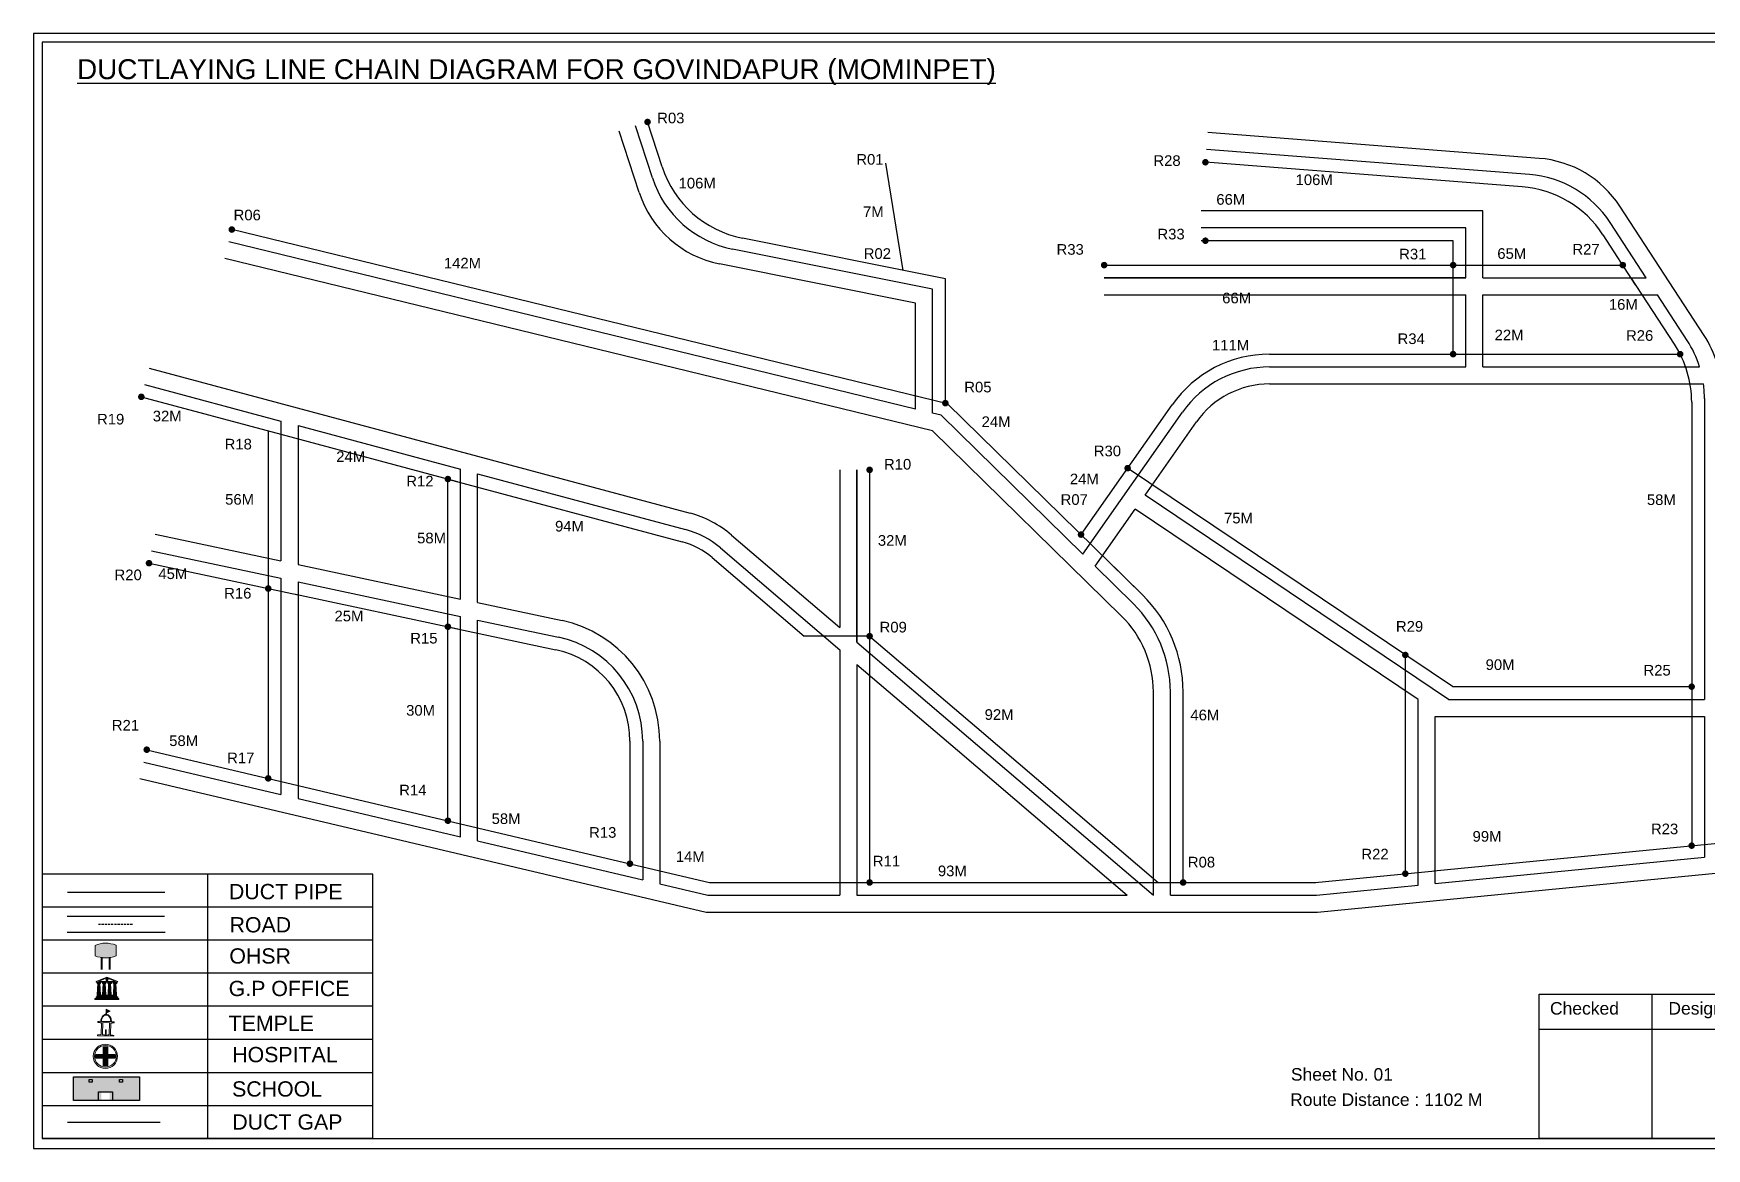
# Model space of a CAD drawing. Header units: inches. Extents: x 647 to 5432, y 46 to 1327.
# Drawn here: x 656 to 1443, y 803 to 1327 of the extents above; entities that cross this region are included whole.
import ezdxf

# ---------------------------------------------------------------- set-up
doc = ezdxf.new("R2010")
doc.units = ezdxf.units.IN
doc.header["$MEASUREMENT"] = 0
doc.linetypes.add('DASHEDX2', pattern=[1.5, 1, -0.5])
for name, color, linetype in [('LANDMARK', 7, 'Continuous'), ('OHT', 7, 'Continuous'), ('pipe', 5, 'Continuous')]:
    doc.layers.add(name, color=color, linetype=linetype)
doc.styles.get("Standard").update_dxf_attribs({"font": 'arial.ttf'})

# ---------------------------------------------------------------- blocks, each defined once
blk = doc.blocks.new('OHT')
at = {"linetype": 'Continuous', "lineweight": 0, "true_color": 0x0ffffc}
blk.add_hatch(color=4, dxfattribs=at).paths.add_polyline_path([(0.012, 1), (0, 1, 0.101323), (-0.4, 0.916), (-0.4, 0.525, 0.194075), (0.399, 0.521), (0.399, 0.921, 0.097877)])
at = {"color": 4, "linetype": 'Continuous', "lineweight": 0, "true_color": 0x0ffffc, "flags": 128}
for points in [[(-0.4, 0.525), (-0.4, 0.916)], [(0.399, 0.521), (0.399, 0.921)]]:
    blk.add_lwpolyline(points, dxfattribs=at)
at = {"color": 4, "linetype": 'Continuous', "lineweight": 0, "true_color": 0x0ffffc, "const_width": 0.075, "flags": 128}
for points in [[(-0.15, 0), (-0.15, 0.475)], [(0.15, 0), (0.15, 0.473)]]:
    blk.add_lwpolyline(points, dxfattribs=at)
at = {"color": 4, "linetype": 'Continuous', "lineweight": 0, "true_color": 0x0ffffc}
for centre, radius, start, end in [((0.006, -0.019), 1.019, 67.31091, 113.47108), ((0.004, 1.513), 1.068, 247.76824, 291.70073)]:
    blk.add_arc(centre, radius, start, end, dxfattribs=at)
blk = doc.blocks.new('Government_Office')
at = {"linetype": 'Continuous', "lineweight": 0, "true_color": 0xff0000}
h = blk.add_hatch(color=1, dxfattribs=at)
h.paths.add_polyline_path([(0.44, 0.72), (0.45, 0.75), (0, 0.93), (-0.45, 0.75), (-0.44, 0.72)])
h.paths.add_polyline_path([(0.355, 0.75), (-0.355, 0.75), (0, 0.9)], flags=16)
h.paths.add_polyline_path([(0, 0.778, -1), (0, 0.872, -1)], flags=0)
h = blk.add_hatch(color=1, dxfattribs=at)
edge = h.paths.add_edge_path()
edge.add_line((-0.27, 0.195), (-0.295, 0.675))
edge.add_line((-0.295, 0.675), (-0.29, 0.675))
edge.add_arc((-0.278, 0.688), 0.0176, 225.30401, 441.56588)
edge.add_line((-0.275, 0.705), (-0.395, 0.705))
edge.add_arc((-0.392, 0.688), 0.0176, 98.43412, 314.69599)
edge.add_line((-0.38, 0.675), (-0.375, 0.675))
edge.add_line((-0.375, 0.675), (-0.4, 0.195))
edge.add_line((-0.4, 0.195), (-0.27, 0.195))
h = blk.add_hatch(color=1, dxfattribs=at)
edge = h.paths.add_edge_path()
edge.add_line((-0.047, 0.195), (-0.072, 0.675))
edge.add_line((-0.072, 0.675), (-0.067, 0.675))
edge.add_arc((-0.054, 0.688), 0.0176, 225.30401, 441.56588)
edge.add_line((-0.052, 0.705), (-0.172, 0.705))
edge.add_arc((-0.169, 0.688), 0.0176, 98.43412, 314.69599)
edge.add_line((-0.157, 0.675), (-0.152, 0.675))
edge.add_line((-0.152, 0.675), (-0.177, 0.195))
edge.add_line((-0.177, 0.195), (-0.047, 0.195))
h = blk.add_hatch(color=1, dxfattribs=at)
edge = h.paths.add_edge_path()
edge.add_arc((0, 0.825), 0.0467, 90, 270)
edge.add_arc((0, 0.825), 0.0467, 270, 450)
h = blk.add_hatch(color=1, dxfattribs=at)
edge = h.paths.add_edge_path()
edge.add_line((0.177, 0.195), (0.152, 0.675))
edge.add_line((0.152, 0.675), (0.157, 0.675))
edge.add_arc((0.169, 0.688), 0.0176, 225.30401, 441.56588)
edge.add_line((0.172, 0.705), (0.052, 0.705))
edge.add_arc((0.054, 0.688), 0.0176, 98.43412, 314.69599)
edge.add_line((0.067, 0.675), (0.072, 0.675))
edge.add_line((0.072, 0.675), (0.047, 0.195))
edge.add_line((0.047, 0.195), (0.177, 0.195))
h = blk.add_hatch(color=1, dxfattribs=at)
edge = h.paths.add_edge_path()
edge.add_line((0.4, 0.195), (0.375, 0.675))
edge.add_line((0.375, 0.675), (0.38, 0.675))
edge.add_arc((0.392, 0.688), 0.0176, 225.30401, 441.56588)
edge.add_line((0.395, 0.705), (0.275, 0.705))
edge.add_arc((0.278, 0.688), 0.0176, 98.43412, 314.69599)
edge.add_line((0.29, 0.675), (0.295, 0.675))
edge.add_line((0.295, 0.675), (0.27, 0.195))
edge.add_line((0.27, 0.195), (0.4, 0.195))
for points in [[(-0.5, 0.05), (0.5, 0.05), (0.5, 0), (-0.5, 0)], [(-0.45, 0.075), (-0.45, 0.12), (0.45, 0.12), (0.45, 0.075)], [(-0.4, 0.14), (-0.4, 0.18), (0.4, 0.18), (0.4, 0.14)]]:
    blk.add_hatch(color=1, dxfattribs=at).paths.add_polyline_path(points)
at = {"color": 1, "linetype": 'Continuous', "lineweight": 0, "true_color": 0xff0000, "flags": 128}
for points in [[(-0.45, 0.75), (-0.44, 0.72), (0.44, 0.72), (0.45, 0.75), (0, 0.93)], [(-0.355, 0.75), (0.355, 0.75), (0, 0.9)], [(-0.5, 0.05), (0.5, 0.05), (0.5, 0), (-0.5, 0)], [(-0.45, 0.075), (-0.45, 0.12), (0.45, 0.12), (0.45, 0.075)], [(-0.4, 0.14), (-0.4, 0.18), (0.4, 0.18), (0.4, 0.14)]]:
    blk.add_lwpolyline(points, close=True, dxfattribs=at)
for points in [[(-0.27, 0.195), (-0.295, 0.675), (-0.29, 0.675, 1.379694), (-0.275, 0.705), (-0.395, 0.705, 1.379694), (-0.38, 0.675), (-0.375, 0.675), (-0.4, 0.195)], [(-0.047, 0.195), (-0.072, 0.675), (-0.067, 0.675, 1.379694), (-0.052, 0.705), (-0.172, 0.705, 1.379694), (-0.157, 0.675), (-0.152, 0.675), (-0.177, 0.195)], [(0, 0.872, 1), (0, 0.778, 1)], [(0.177, 0.195), (0.152, 0.675), (0.157, 0.675, 1.379694), (0.172, 0.705), (0.052, 0.705, 1.379694), (0.067, 0.675), (0.072, 0.675), (0.047, 0.195)], [(0.4, 0.195), (0.375, 0.675), (0.38, 0.675, 1.379694), (0.395, 0.705), (0.275, 0.705, 1.379694), (0.29, 0.675), (0.295, 0.675), (0.27, 0.195)]]:
    blk.add_lwpolyline(points, format="xyb", close=True, dxfattribs=at)
blk = doc.blocks.new('Temple')
at = {"linetype": 'Continuous', "lineweight": 0, "true_color": 0xff0000}
h = blk.add_hatch(color=1, dxfattribs=at)
edge = h.paths.add_edge_path()
edge.add_line((0.175, 0.49), (0.225, 0.49))
edge.add_line((0.225, 0.49), (0.225, 0.497))
edge.add_line((0.225, 0.497), (0.307, 0.497))
edge.add_line((0.307, 0.497), (0.307, 0.533))
edge.add_line((0.307, 0.533), (0.257, 0.533))
edge.add_line((0.257, 0.533), (0.257, 0.54))
edge.add_line((0.257, 0.54), (0.2, 0.54))
edge.add_spline(control_points=[(0.2, 0.54), (0.2, 0.589), (0.19, 0.638), (0.142, 0.743), (0.092, 0.79), (0.027, 0.805), (0.02, 0.806), (0.012, 0.806)], knot_values=[4.712389, 4.712389, 4.712389, 4.712389, 5.278166, 5.278166, 6.117402, 6.117402, 6.223801, 6.223801, 6.223801, 6.223801], degree=3, periodic=0)
edge.add_line((0.012, 0.806), (0.012, 0.79))
edge.add_line((0.012, 0.79), (-0.012, 0.79))
edge.add_line((-0.012, 0.79), (-0.012, 0.806))
edge.add_spline(control_points=[(-0.012, 0.806), (-0.055, 0.802), (-0.096, 0.781), (-0.171, 0.699), (-0.197, 0.628), (-0.2, 0.55), (-0.2, 0.545), (-0.2, 0.54)], knot_values=[6.343965, 6.343965, 6.343965, 6.343965, 6.956638, 6.956638, 7.795874, 7.795874, 7.853982, 7.853982, 7.853982, 7.853982], degree=3, periodic=0)
edge.add_line((-0.2, 0.54), (-0.257, 0.54))
edge.add_line((-0.257, 0.54), (-0.257, 0.533))
edge.add_line((-0.257, 0.533), (-0.307, 0.533))
edge.add_line((-0.307, 0.533), (-0.307, 0.497))
edge.add_line((-0.307, 0.497), (-0.225, 0.497))
edge.add_line((-0.225, 0.497), (-0.225, 0.49))
edge.add_line((-0.225, 0.49), (-0.175, 0.49))
edge.add_line((-0.175, 0.49), (-0.175, 0.07))
edge.add_arc((-0.205, 0.07), 0.03, -90, 0, ccw=False)
edge.add_line((-0.205, 0.04), (-0.257, 0.04))
edge.add_line((-0.257, 0.04), (-0.257, 0.033))
edge.add_line((-0.257, 0.033), (-0.307, 0.033))
edge.add_line((-0.307, 0.033), (-0.307, 0))
edge.add_line((-0.307, 0), (0.307, 0))
edge.add_line((0.307, 0), (0.307, 0.033))
edge.add_line((0.307, 0.033), (0.257, 0.033))
edge.add_line((0.257, 0.033), (0.257, 0.04))
edge.add_line((0.257, 0.04), (0.205, 0.04))
edge.add_arc((0.205, 0.07), 0.03, 180, 270, ccw=False)
edge.add_line((0.175, 0.07), (0.175, 0.49))
h.paths.add_polyline_path([(0.125, 0.07, -0.414214), (0.095, 0.04), (0.05, 0.04), (0.05, 0.033), (-0.05, 0.033), (-0.05, 0.04), (-0.095, 0.04, -0.414214), (-0.125, 0.07), (-0.125, 0.497), (0.125, 0.497)], flags=16)
edge = h.paths.add_edge_path(flags=16)
edge.add_ellipse((0, 0.54), major_axis=(0, 0.242), ratio=0.722808, start_angle=270, end_angle=450, ccw=False)
edge.add_line((0.175, 0.54), (-0.175, 0.54))
h.paths.add_polyline_path([(0.012, 0.23), (0.012, 0.07), (-0.012, 0.07), (-0.012, 0.23)], flags=0)
h = blk.add_hatch(color=1, dxfattribs=at)
edge = h.paths.add_edge_path()
edge.add_line((0.012, 0.857), (0, 0.85))
edge.add_line((0, 0.85), (-0.003, 0.925))
edge.add_line((-0.003, 0.925), (-0.012, 0.925))
edge.add_line((-0.012, 0.925), (-0.012, 0.806))
edge.add_spline(control_points=[(-0.012, 0.806), (-0.004, 0.807), (0.004, 0.807), (0.012, 0.806)], knot_values=[6.223801, 6.223801, 6.223801, 6.223801, 6.343965, 6.343965, 6.343965, 6.343965], degree=3, periodic=0)
edge.add_line((0.012, 0.806), (0.012, 0.857))
h = blk.add_hatch(color=1, dxfattribs=at)
edge = h.paths.add_edge_path()
edge.add_line((0.012, 0.79), (0.012, 0.806))
edge.add_spline(control_points=[(0.012, 0.806), (0.004, 0.807), (-0.004, 0.807), (-0.012, 0.806)], knot_values=[6.223801, 6.223801, 6.223801, 6.223801, 6.343965, 6.343965, 6.343965, 6.343965], degree=3, periodic=0)
edge.add_line((-0.012, 0.806), (-0.012, 0.79))
edge.add_line((-0.012, 0.79), (0.012, 0.79))
at = {"linetype": 'Continuous', "lineweight": 0, "true_color": 0xe66000}
blk.add_hatch(color=32, dxfattribs=at).paths.add_polyline_path([(-0.006, 1), (0.147, 0.931), (0, 0.85)])
at = {"color": 1, "linetype": 'Continuous', "lineweight": 0, "true_color": 0xff0000, "flags": 128}
for points in [[(0.012, 0.925), (-0.012, 0.925), (-0.012, 0.79), (0.012, 0.79)], [(0.012, 0.23), (-0.012, 0.23), (-0.012, 0.07), (0.012, 0.07)]]:
    blk.add_lwpolyline(points, close=True, dxfattribs=at)
at = {"color": 32, "linetype": 'Continuous', "lineweight": 0, "true_color": 0xe66000, "flags": 128}
blk.add_lwpolyline([(-0.006, 1), (0.147, 0.931), (0, 0.85), (-0.006, 1)], dxfattribs=at)
at = {"color": 1, "linetype": 'Continuous', "lineweight": 0, "true_color": 0xff0000, "flags": 128}
blk.add_lwpolyline([(0.2, 0.54), (0.257, 0.54), (0.257, 0.533), (0.307, 0.533), (0.307, 0.497), (0.225, 0.497), (0.225, 0.49), (0.175, 0.49), (0.175, 0.07, 0.414214), (0.205, 0.04), (0.257, 0.04), (0.257, 0.033), (0.307, 0.033), (0.307, 0), (-0.307, 0), (-0.307, 0.033), (-0.257, 0.033), (-0.257, 0.04), (-0.205, 0.04, 0.414214), (-0.175, 0.07), (-0.175, 0.49), (-0.225, 0.49), (-0.225, 0.497), (-0.307, 0.497), (-0.307, 0.533), (-0.257, 0.533), (-0.257, 0.54), (-0.2, 0.54)], format="xyb", dxfattribs=at)
blk.add_lwpolyline([(-0.175, 0.54), (0.175, 0.54)], dxfattribs=at)
blk.add_lwpolyline([(0.125, 0.497), (0.125, 0.07, -0.414214), (0.095, 0.04), (0.05, 0.04), (0.05, 0.033), (-0.05, 0.033), (-0.05, 0.04), (-0.095, 0.04, -0.414214), (-0.125, 0.07), (-0.125, 0.497)], format="xyb", close=True, dxfattribs=at)
at = {"color": 1, "linetype": 'Continuous', "lineweight": 0, "true_color": 0xff0000}
blk.add_ellipse((0, 0.54), major_axis=(0, 0.242), ratio=0.722808, start_param=4.712389, end_param=7.853982, dxfattribs=at)
blk.add_open_spline([(0.2, 0.54), (0.2, 0.589), (0.19, 0.638), (0.142, 0.743), (0.092, 0.79), (-0.023, 0.816), (-0.085, 0.794), (-0.171, 0.699), (-0.197, 0.628), (-0.2, 0.55), (-0.2, 0.545), (-0.2, 0.54)], degree=3, knots=[4.712389, 4.712389, 4.712389, 4.712389, 5.278166, 5.278166, 6.117402, 6.117402, 6.956638, 6.956638, 7.795874, 7.795874, 7.853982, 7.853982, 7.853982, 7.853982], dxfattribs=at)
blk = doc.blocks.new('*U5')
at = {"color": 0, "linetype": 'DASHEDX2', "transparency": 16777216}
blk.add_line((-8.22, 0), (8.01, 0), dxfattribs=at)
blk = doc.blocks.new('Hospital')
at = {"linetype": 'Continuous', "lineweight": 0, "true_color": 0x000000}
h = blk.add_hatch(color=18, dxfattribs=at)
h.paths.add_polyline_path([(-0.5, 0, 1), (0.5, 0, 1)])
h.paths.add_polyline_path([(0.446, 0, -1), (-0.446, 0, -1)], flags=16)
at = {"linetype": 'Continuous', "true_color": 0xff0000}
blk.add_hatch(color=1, dxfattribs=at).paths.add_polyline_path([(-0.394, 0.08), (-0.08, 0.08), (-0.08, 0.394), (0.08, 0.394), (0.08, 0.08), (0.394, 0.08), (0.394, -0.08), (0.08, -0.08), (0.08, -0.394), (-0.08, -0.394), (-0.08, -0.08), (-0.394, -0.08)])
at = {"color": 1, "linetype": 'Continuous', "true_color": 0xff0000, "flags": 128}
blk.add_lwpolyline([(-0.394, 0.08), (-0.08, 0.08), (-0.08, 0.394), (0.08, 0.394), (0.08, 0.08), (0.394, 0.08), (0.394, -0.08), (0.08, -0.08), (0.08, -0.394), (-0.08, -0.394), (-0.08, -0.08), (-0.394, -0.08)], close=True, dxfattribs=at)
at = {"color": 18, "linetype": 'Continuous', "lineweight": 0, "true_color": 0x000000}
for radius in [0.5, 0.446]:
    blk.add_circle((0, 0), radius, dxfattribs=at)

msp = doc.modelspace()

# ---------------------------------------------------------------- hatches: boundary and pattern name
at = {"ltscale": 0.5}
h = msp.add_hatch(color=5, dxfattribs=at)
h.dxf.hatch_style = 1
h.paths.add_polyline_path([(946.71, 1285.8, 1), (943.59, 1285.8, 1)])
h = msp.add_hatch(color=5, dxfattribs=at)
h.dxf.hatch_style = 1
h.paths.add_polyline_path([(1209.09, 1266.86, 1), (1205.98, 1266.86, 1)])
h = msp.add_hatch(color=5, dxfattribs=at)
h.dxf.hatch_style = 1
h.paths.add_polyline_path([(751.17, 1235.21, 1), (748.05, 1235.21, 1)])
h = msp.add_hatch(color=5, dxfattribs=at)
h.dxf.hatch_style = 1
h.paths.add_polyline_path([(1209.09, 1229.95, 1), (1205.98, 1229.95, 1)])
h = msp.add_hatch(color=5, dxfattribs=at)
h.dxf.hatch_style = 1
h.paths.add_polyline_path([(1161.48, 1218.48, 1), (1158.36, 1218.48, 1)])
h = msp.add_hatch(color=5, dxfattribs=at)
h.dxf.hatch_style = 1
h.paths.add_polyline_path([(1325.61, 1218.48, 1), (1322.5, 1218.48, 1)])
h = msp.add_hatch(color=5, dxfattribs=at)
h.dxf.hatch_style = 1
h.paths.add_polyline_path([(1405.4, 1218.48, 1), (1402.29, 1218.48, 1)])
h = msp.add_hatch(color=5, dxfattribs=at)
h.dxf.hatch_style = 1
h.paths.add_polyline_path([(1325.61, 1176.59, 1), (1322.5, 1176.59, 1)])
h = msp.add_hatch(color=5, dxfattribs=at)
h.dxf.hatch_style = 1
h.paths.add_polyline_path([(1432.38, 1176.59, 1), (1429.26, 1176.59, 1)])
h = msp.add_hatch(color=5, dxfattribs=at)
h.dxf.hatch_style = 1
h.paths.add_polyline_path([(708.61, 1156.53, 1), (705.49, 1156.53, 1)])
h = msp.add_hatch(color=5, dxfattribs=at)
h.dxf.hatch_style = 1
h.paths.add_polyline_path([(1086.78, 1153.55, 1), (1083.67, 1153.55, 1)])
h = msp.add_hatch(color=5, dxfattribs=at)
h.dxf.hatch_style = 1
h.paths.add_polyline_path([(852.79, 1117.85, 1), (849.68, 1117.85, 1)])
h = msp.add_hatch(color=5, dxfattribs=at)
h.dxf.hatch_style = 1
h.paths.add_polyline_path([(1051.16, 1122.18, 1), (1048.04, 1122.18, 1)])
h = msp.add_hatch(color=5, dxfattribs=at)
h.dxf.hatch_style = 1
h.paths.add_polyline_path([(1172.51, 1122.96, 1), (1169.39, 1122.96, 1)])
h = msp.add_hatch(color=5, dxfattribs=at)
h.dxf.hatch_style = 1
h.paths.add_polyline_path([(1150.59, 1091.71, 1), (1147.47, 1091.71, 1)])
h = msp.add_hatch(color=5, dxfattribs=at)
h.dxf.hatch_style = 1
h.paths.add_polyline_path([(712.22, 1078.26, 1), (709.1, 1078.26, 1)])
h = msp.add_hatch(color=5, dxfattribs=at)
h.dxf.hatch_style = 1
h.paths.add_polyline_path([(768.3, 1066.34, 1), (765.18, 1066.34, 1)])
h = msp.add_hatch(color=5, dxfattribs=at)
h.dxf.hatch_style = 1
h.paths.add_polyline_path([(852.79, 1048.38, 1), (849.68, 1048.38, 1)])
h = msp.add_hatch(color=5, dxfattribs=at)
h.dxf.hatch_style = 1
h.paths.add_polyline_path([(1051.16, 1043.94, 1), (1048.04, 1043.94, 1)])
h = msp.add_hatch(color=5, dxfattribs=at)
h.dxf.hatch_style = 1
h.paths.add_polyline_path([(1303.13, 1035.1, 1), (1300.02, 1035.1, 1)])
h = msp.add_hatch(color=5, dxfattribs=at)
h.dxf.hatch_style = 1
h.paths.add_polyline_path([(1437.8, 1020.2, 1), (1434.69, 1020.2, 1)])
h = msp.add_hatch(color=5, dxfattribs=at)
h.dxf.hatch_style = 1
h.paths.add_polyline_path([(711.16, 990.55, 1), (708.04, 990.55, 1)])
h = msp.add_hatch(color=5, dxfattribs=at)
h.dxf.hatch_style = 1
h.paths.add_polyline_path([(768.3, 977.06, 1), (765.18, 977.06, 1)])
h = msp.add_hatch(color=5, dxfattribs=at)
h.dxf.hatch_style = 1
h.paths.add_polyline_path([(852.79, 957.13, 1), (849.68, 957.13, 1)])
h = msp.add_hatch(color=5, dxfattribs=at)
h.dxf.hatch_style = 1
h.paths.add_polyline_path([(1437.8, 945.41, 1), (1434.69, 945.41, 1)])
h = msp.add_hatch(color=5, dxfattribs=at)
h.dxf.hatch_style = 1
h.paths.add_polyline_path([(938.42, 936.93, 1), (935.3, 936.93, 1)])
h = msp.add_hatch(color=5, dxfattribs=at)
h.dxf.hatch_style = 1
h.paths.add_polyline_path([(1051.16, 928.1, 1), (1048.04, 928.1, 1)])
h = msp.add_hatch(color=5, dxfattribs=at)
h.dxf.hatch_style = 1
h.paths.add_polyline_path([(1198.61, 928.1, 1), (1195.49, 928.1, 1)])
h = msp.add_hatch(color=5, dxfattribs=at)
h.dxf.hatch_style = 1
h.paths.add_polyline_path([(1303.13, 932.22, 1), (1300.02, 932.22, 1)])
at = {"true_color": 0xc8c92d}
h = msp.add_hatch(color=52, dxfattribs=at)
h.dxf.hatch_style = 1
h.paths.add_polyline_path([(681.28, 836.63), (675.11, 836.63), (675.11, 825.54), (681.28, 825.54)])
h.paths.add_polyline_path([(706.13, 836.63), (699.96, 836.63), (699.96, 825.54), (706.13, 825.54)])
at = {"true_color": 0x293189}
h = msp.add_hatch(color=177, dxfattribs=at)
h.dxf.hatch_style = 1
h.paths.add_polyline_path([(699.96, 836.63), (681.28, 836.63), (681.28, 825.54), (688.29, 825.54), (688.29, 829.17), (692.14, 829.17), (692.14, 825.54), (699.96, 825.54)])
h.paths.add_polyline_path([(683.95, 834.15), (682.57, 834.15), (682.57, 835.42), (683.95, 835.42)], flags=16)
h.paths.add_polyline_path([(696.82, 834.15), (696.82, 835.42), (698.2, 835.42), (698.2, 834.15)], flags=16)

# ---------------------------------------------------------------- linework, layer by layer
for p, q in [((947.43, 1259.48), (939.44, 1283.94)), ((941.27, 1252.56), (931.84, 1281.46)), ((1364.5, 1268.7), (1208.62, 1280.81)), ((1359.95, 1261.03), (1208, 1272.84)), ((1338.05, 1243.95), (1205.47, 1243.95)), ((1338.05, 1212.48), (1338.05, 1243.95)), ((1442.12, 1185.42), (1402.5, 1246.17)), ((1330.05, 1235.95), (1205.47, 1235.95)), ((1330.05, 1212.48), (1330.05, 1235.95)), ((1414.92, 1212.48), (1397.95, 1238.5)), ((1071.23, 1150.78), (748.19, 1229.38)), ((1079.23, 1140.6), (746.3, 1221.61)), ((1079.23, 1207.09), (985.12, 1225.97)), ((1071.23, 1200.53), (978.96, 1219.05)), ((1330.05, 1212.48), (1159.92, 1212.48)), ((1159.92, 1212.48), (1330.05, 1212.48)), ((1338.05, 1212.48), (1414.92, 1212.48)), ((1079.23, 1148.83), (1079.23, 1207.09)), ((1159.92, 1204.48), (1330.05, 1204.48)), ((1330.05, 1170.59), (1330.05, 1204.48)), ((1338.05, 1170.59), (1338.05, 1204.48)), ((1338.05, 1204.48), (1420.14, 1204.48)), ((1434.12, 1183.05), (1420.14, 1204.48)), ((1071.23, 1150.78), (1071.23, 1200.53)), ((710.68, 1170.06), (965.12, 1101.79)), ((1237.7, 1170.59), (1330.05, 1170.59)), ((1338.05, 1170.59), (1439.98, 1170.59)), ((708.6, 1162.33), (772.74, 1145.12)), ((1237.7, 1162.59), (1441.77, 1162.59)), ((1149.88, 1082.48), (1196.77, 1149.31)), ((1442.25, 1155.73), (1442.25, 1014.2)), ((772.74, 1145.12), (772.74, 1079.38)), ((780.74, 1142.98), (857.23, 1122.45)), ((780.74, 1142.98), (780.74, 1077.68)), ((1083.26, 1147.85), (1079.23, 1148.83)), ((1149.88, 1082.48), (1083.26, 1147.85)), ((1179.13, 1110.24), (1203.32, 1144.72)), ((1168.07, 1053.41), (1079.23, 1140.6)), ((1079.23, 1140.6), (1079.23, 1140.6)), ((857.23, 1061.42), (857.23, 1122.45)), ((865.23, 1120.31), (963.04, 1094.06)), ((865.23, 1059.71), (865.23, 1120.31)), ((1035.6, 1122.18), (1035.6, 1048)), ((1043.6, 1041.17), (1043.6, 1122.18)), ((1043.6, 1122.18), (1043.6, 1041.17)), ((1172.49, 1114.7), (1172.36, 1114.79)), ((1321.91, 1014.2), (1179.13, 1110.24)), ((1155.66, 1076.8), (1174.53, 1103.69)), ((1307.58, 1014.2), (1174.53, 1103.69)), ((713.57, 1091.96), (772.74, 1079.38)), ((984.63, 1091.52), (1035.6, 1048)), ((711.91, 1084.13), (772.74, 1071.2)), ((979.43, 1085.44), (1035.6, 1037.48)), ((1177.87, 1063.41), (1159.87, 1081.08)), ((772.74, 1071.2), (772.74, 969.48)), ((780.74, 1077.68), (857.23, 1061.42)), ((1173.67, 1059.12), (1155.66, 1076.8)), ((780.74, 1069.5), (857.23, 1053.24)), ((780.74, 1069.5), (780.74, 967.6)), ((865.23, 1059.71), (904.92, 1051.28)), ((857.23, 949.55), (857.23, 1053.24)), ((865.23, 1051.54), (903.26, 1043.45)), ((865.23, 947.66), (865.23, 1051.54)), ((1043.6, 1041.17), (1096.1, 996.35)), ((1035.6, 1037.48), (1035.6, 922.1)), ((1043.6, 1030.65), (1043.6, 922.1)), ((1043.6, 1030.65), (1090.9, 990.26)), ((1183.05, 922.1), (1183.05, 1017.73)), ((1191.05, 922.1), (1191.05, 1017.73)), ((1307.58, 926.78), (1307.58, 1014.2)), ((1321.91, 1014.2), (1442.25, 1014.2)), ((1315.58, 927.57), (1315.58, 1006.2)), ((1315.58, 1006.2), (1442.25, 1006.2)), ((1442.25, 1006.2), (1442.25, 939.97)), ((942.86, 994.54), (942.86, 929.35)), ((950.86, 994.54), (950.86, 927.46)), ((1096.1, 996.35), (1183.05, 922.1)), ((708.22, 984.71), (772.74, 969.48)), ((1090.9, 990.26), (1170.73, 922.1)), ((706.38, 976.92), (972.64, 914.1)), ((780.74, 967.6), (857.23, 949.55)), ((865.23, 947.66), (942.86, 929.35)), ((1260.21, 914.1), (1511.21, 938.69)), ((1315.58, 927.57), (1442.25, 939.97)), ((660.43, 932.06), (660.43, 808.85)), ((738.2, 932.06), (738.2, 807.64)), ((950.86, 927.46), (973.57, 922.1)), ((973.57, 922.1), (1035.6, 922.1)), ((1043.6, 922.1), (1170.73, 922.1)), ((1191.05, 922.1), (1259.81, 922.1)), ((1259.81, 922.1), (1307.58, 926.78)), ((815.96, 916.51), (660.43, 916.51)), ((972.64, 914.1), (1260.21, 914.1)), ((672.09, 912.21), (717.97, 912.21)), ((815.96, 900.95), (660.43, 900.95)), ((672.09, 904.69), (718.21, 904.69)), ((815.96, 885.4), (660.43, 885.4)), ((815.96, 869.85), (660.43, 869.85)), ((815.96, 854.3), (660.43, 854.3)), ((660.43, 838.74), (815.96, 838.74)), ((660.43, 823.19), (815.96, 823.19)), ((660.43, 808.85), (660.43, 807.64)), ((660.43, 808.61), (660.43, 807.65)), ((815.96, 807.64), (660.43, 807.64))]:
    msp.add_line(p, q)
at = {"color": 5}
msp.add_line((1057.1, 1266.41), (1065.22, 1216.02), dxfattribs=at)
at = {"color": 242, "true_color": 0xcd2027}
for p, q in [((1417.49, 875.48), (1417.49, 807.59)), ((1364.53, 859.04), (1541.75, 859.04))]:
    msp.add_line(p, q, dxfattribs=at)
for points in [[(656.31, 1327.44), (656.31, 802.94), (1546.46, 802.94), (1546.46, 1327.44)], [(660.43, 1323.42), (660.43, 807.65), (1541.75, 807.65), (1541.75, 1323.42)], [(706.19, 836.63), (706.19, 825.54), (675.11, 825.54), (675.11, 836.63)], [(683.95, 835.42), (683.95, 834.15), (682.57, 834.15), (682.57, 835.42)], [(696.82, 834.15), (696.82, 835.42), (698.2, 835.42), (698.2, 834.15)]]:
    msp.add_lwpolyline(points, close=True)
for points in [[(815.96, 807.64), (815.96, 932.06), (660.43, 932.06)], [(686.96, 825.54), (686.96, 829.64), (693.48, 829.64), (693.48, 825.54)]]:
    msp.add_lwpolyline(points)
msp.add_lwpolyline([(1541.75, 807.59), (1364.53, 807.59), (1364.53, 875.48), (1541.75, 875.48)], close=True, dxfattribs=at)
for centre, radius, start, end in [((1360.62, 1218.85), 50, 33.11777, 85.55538), ((994.96, 1275), 50, 198.07436, 258.65159), ((1356.07, 1211.18), 50, 33.11777, 85.55538), ((988.8, 1268.07), 50, 198.07436, 258.65159), ((1392.25, 1155.73), 50, 17.29741, 33.11777), ((1400.25, 1158.11), 50, 0, 33.11777), ((1237.7, 1120.59), 50, 90, 144.94687), ((1237.7, 1120.59), 42, 90, 144.94687), ((1392.25, 1155.73), 50, 0, 7.89347), ((952.16, 1053.5), 50, 49.50794, 74.98129), ((952.16, 1053.5), 42, 49.50794, 74.98129), ((1133.05, 1017.73), 58, 0, 45.54039), ((892.86, 994.54), 58, 0, 77.99808), ((1133.05, 1017.73), 50, 0, 45.54039), ((892.86, 994.54), 50, 0, 77.99808)]:
    msp.add_arc(centre, radius, start, end)
at = {"layer": 'OHT', "color": 5}
msp.add_line((672.26, 923.59), (718.14, 923.59), dxfattribs=at)
at = {"layer": 'OHT', "color": 1}
msp.add_line((672.26, 815.41), (715.85, 815.41), dxfattribs=at)
at = {"layer": 'pipe'}
for p, q in [((952.04, 1264.68), (945.15, 1285.8)), ((1356.54, 1255.27), (1207.54, 1266.86)), ((1086.28, 1153.29), (749.61, 1235.21)), ((1085.23, 1212), (989.74, 1231.17)), ((1324.05, 1229.95), (1205.47, 1229.95)), ((1324.05, 1218.48), (1324.05, 1229.95)), ((1409.9, 1209.2), (1394.54, 1232.74)), ((1085.23, 1153.55), (1085.23, 1212)), ((1159.92, 1218.48), (1338.05, 1218.48)), ((1324.05, 1176.59), (1324.05, 1218.48)), ((1338.05, 1218.48), (1403.85, 1218.48)), ((1428.12, 1181.26), (1407.76, 1212.48)), ((1237.7, 1176.59), (1338.05, 1176.59)), ((1338.05, 1176.59), (1431.17, 1176.59)), ((707.05, 1156.53), (772.74, 1138.91)), ((1177.87, 1063.41), (1086.28, 1153.29)), ((1149.03, 1091.71), (1191.86, 1152.76)), ((1436.25, 1153.94), (1436.25, 1006.2)), ((766.74, 1140.52), (766.74, 1066.34)), ((772.74, 1138.91), (855.68, 1116.66)), ((851.23, 1117.85), (961.49, 1088.27)), ((851.23, 1048.38), (851.23, 1117.85)), ((1049.6, 1122.18), (1049.6, 1041.17)), ((1323.74, 1020.2), (1170.95, 1122.96)), ((710.66, 1078.26), (780.74, 1063.36)), ((975.54, 1080.88), (1018.8, 1043.94)), ((766.74, 1071.2), (766.74, 977.06)), ((779.49, 1063.63), (855.99, 1047.37)), ((851.23, 957.13), (851.23, 1053.24)), ((851.23, 1048.38), (902.01, 1037.58)), ((1049.6, 1043.94), (1018.8, 1043.94)), ((1049.6, 1043.94), (1049.6, 928.1)), ((1049.6, 1043.94), (1099.99, 1000.91)), ((1301.58, 932.22), (1301.58, 1035.1)), ((1197.05, 928.1), (1197.05, 1017.73)), ((1323.74, 1020.2), (1436.25, 1020.2)), ((1099.99, 1000.91), (1185.26, 928.1)), ((1436.25, 1006.2), (1436.25, 945.41)), ((936.86, 994.54), (936.86, 936.93)), ((709.6, 990.55), (780.74, 973.76)), ((780.74, 973.76), (865.23, 953.83)), ((865.23, 953.83), (950.86, 933.63)), ((1314.99, 933.54), (1450.25, 946.79)), ((950.86, 933.63), (974.27, 928.1)), ((1259.23, 928.07), (1315.58, 933.59)), ((974.27, 928.1), (1035.6, 928.1)), ((1035.6, 928.1), (1259.52, 928.1))]:
    msp.add_line(p, q, dxfattribs=at)
for centre, radius, start, end in [((999.58, 1280.19), 50, 198.07436, 258.65159), ((1352.66, 1205.43), 50, 33.11777, 85.55538), ((1386.25, 1153.94), 50, 0, 33.11777), ((1237.7, 1120.59), 56, 90, 144.94687), ((952.16, 1053.5), 36, 49.50794, 74.98129), ((1133.05, 1017.73), 64, 0, 45.54039), ((892.86, 994.54), 44, 0, 77.99808)]:
    msp.add_arc(centre, radius, start, end, dxfattribs=at)

# ---------------------------------------------------------------- block references
at = {"linetype": 'DASHEDX2'}
msp.add_blockref('*U5', (695.09, 908.45), dxfattribs=at)
at = {"layer": 'LANDMARK'}
for name, p, xscale, yscale, zscale in [('Government_Office', (690.85, 872.99), 11.32114773247135, 11.32114773247135, 11.32114773247135), ('Hospital', (690.16, 846.33), 11.41772014427468, 11.41772014427468, 11.41772014427468)]:
    msp.add_blockref(name, p, dxfattribs=dict(at, xscale=xscale, yscale=yscale, zscale=zscale))
at = {"layer": 'LANDMARK', "xscale": 12.62452535729322, "yscale": 12.62452535729322, "zscale": 12.62452535729322, "rotation": 358.3713438591284}
msp.add_blockref('Temple', (690.28, 855.87), dxfattribs=at)
at = {"layer": 'OHT', "xscale": 12.45189723782068, "yscale": 12.45189723782068, "zscale": 12.45189723782068}
msp.add_blockref('OHT', (690.26, 887.09), dxfattribs=at)

# ---------------------------------------------------------------- texts
at = {"color": 242, "true_color": 0xcd2027}
msp.add_text('%%UDUCTLAYING LINE CHAIN DIAGRAM FOR GOVINDAPUR (MOMINPET)', height=9.375, dxfattribs=at).set_placement((676.82, 1305.95))
for s, height, p in [('R03', 5, (949.69, 1285.17)), ('R01', 5, (1043.34, 1265.72)), ('R28', 5, (1183.08, 1265.13)), ('106M', 5, (959.76, 1254.53)), ('106M', 5, (1249.96, 1256.13)), ('66M', 5, (1212.67, 1246.88)), ('R06', 5, (750.45, 1239.55)), ('7M', 5, (1046.51, 1241.06)), ('R33', 5, (1184.96, 1230.56)), ('R33', 5, (1137.53, 1223.36)), ('R27', 5, (1380.15, 1223.44)), ('142M', 5, (849.36, 1216.9)), ('R02', 5, (1046.82, 1221.41)), ('R31', 5, (1298.68, 1221.17)), ('65M', 5, (1344.84, 1221.42)), ('66M', 5, (1215.44, 1200.5)), ('16M', 5, (1397.3, 1197.48)), ('111M', 5, (1210.65, 1178.33)), ('R34', 5, (1297.92, 1181.35)), ('22M', 5, (1343.57, 1183.11)), ('R26', 5, (1405.37, 1182.86)), ('R05', 5, (1094.12, 1158.61)), ('32M', 5, (712.42, 1144.96)), ('R19', 5, (686.22, 1143.52)), ('24M', 5, (1102.28, 1142.31)), ('R18', 5, (746.23, 1131.77)), ('R30', 5, (1155.05, 1128.56)), ('24M', 5, (798.72, 1125.88)), ('R10', 5, (1056.35, 1122.3)), ('R12', 5, (831.67, 1114.37)), ('24M', 5, (1143.78, 1115.37)), ('56M', 5, (746.47, 1105.8)), ('R07', 5, (1139.43, 1105.71)), ('58M', 5, (1415.19, 1105.63)), ('75M', 5, (1216.3, 1096.98)), ('94M', 5, (901.64, 1093.18)), ('58M', 5, (836.76, 1087.6)), ('32M', 5, (1053.47, 1086.47)), ('R20', 5, (694.46, 1070.27)), ('45M', 5, (715.06, 1070.8)), ('R16', 5, (746.02, 1061.63)), ('25M', 5, (797.91, 1050.92)), ('R09', 5, (1054.29, 1045.69)), ('R29', 5, (1297.15, 1046.05)), ('R15', 5, (833.55, 1040.48)), ('90M', 5, (1339.33, 1028.05)), ('R25', 5, (1413.59, 1025.42)), ('30M', 5, (831.6, 1006.55)), ('92M', 5, (1103.7, 1004.59)), ('46M', 5, (1200.48, 1004.35)), ('R21', 5, (693.18, 999.54)), ('58M', 5, (720.16, 992.26)), ('R17', 5, (747.41, 984.17)), ('R14', 5, (828.36, 969.07)), ('58M', 5, (871.81, 955.59)), ('R13', 5, (917.68, 949.12)), ('99M', 5, (1333.18, 947.27)), ('R23', 5, (1417.1, 950.78)), ('14M', 5, (958.43, 937.79)), ('R11', 5, (1051.12, 935.65)), ('R08', 5, (1199.28, 935.16)), ('R22', 5, (1280.89, 938.93)), ('93M', 5, (1081.72, 931.04)), ('DUCT PIPE', 7.178, (748.24, 920.22)), ('ROAD ', 7.178, (748.55, 904.61)), ('OHSR', 7.178, (748.45, 889.94)), ('G.P OFFICE', 7.178, (748.13, 874.65)), ('Checked', 5.886, (1369.6, 865.94)), ('Designation', 5.886, (1425.3, 865.94)), ('TEMPLE', 7.178, (748.12, 858.24)), ('HOSPITAL', 7.178, (749.8, 843.55)), ('SCHOOL', 7.178, (749.74, 827.39)), ('Sheet No. 01', 5.886, (1247.74, 834.88)), ('Route Distance : 1102 M', 5.886, (1247.37, 823.01)), ('DUCT GAP', 7.178, (749.84, 811.84))]:
    msp.add_text(s, height=height).set_placement(p)

doc.saveas('drawing.dxf')
